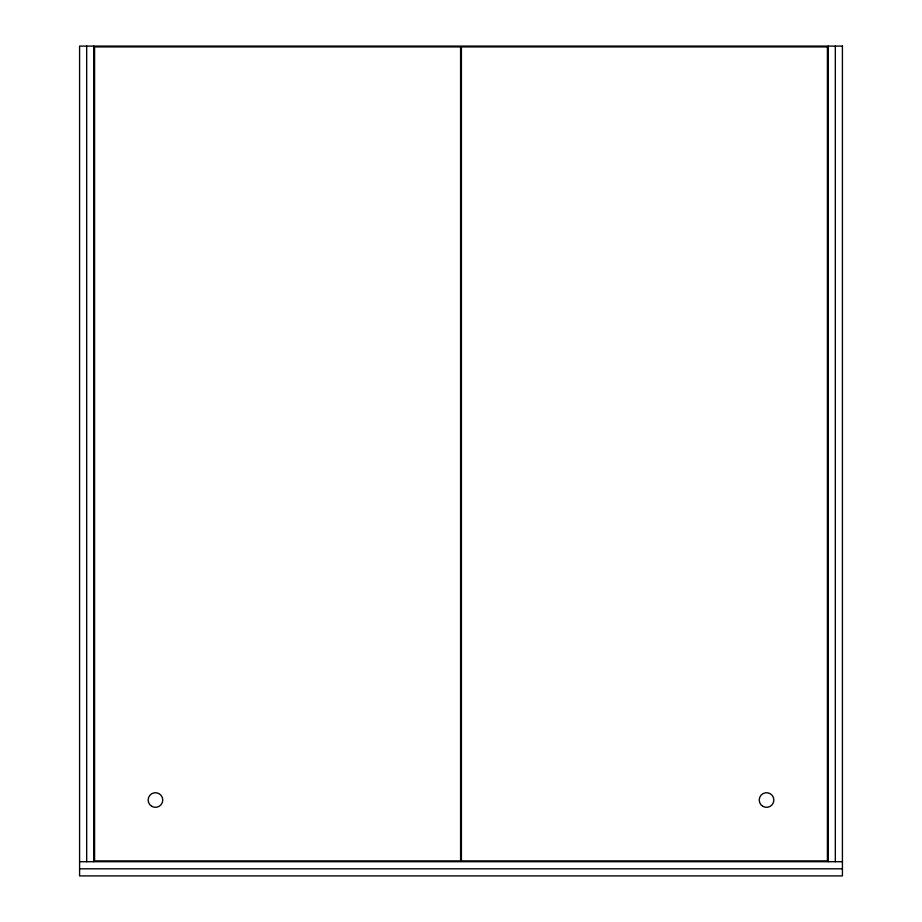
<?xml version="1.0" encoding="UTF-8"?>
<svg xmlns="http://www.w3.org/2000/svg" width="922" height="922" viewBox="0 0 922 922"><rect width="100%" height="100%" fill="white"/><g stroke="black" fill="none" stroke-linecap="round" stroke-linejoin="round"><path stroke-width="1.38" d="M79.58 861.701L842.42 861.701M79.58 868.801L842.42 868.801M835.32 46.1L835.32 861.701M828.221 46.1L828.221 861.701M93.779 46.1L93.779 861.701M86.68 46.1L86.68 861.701M842.42 46.1L79.58 46.1L79.58 875.9L842.42 875.9L842.42 46.1M460.597 46.907L94.586 46.907L94.586 860.883L460.597 860.883L460.597 46.907M827.414 46.907L461.403 46.907L461.403 860.883L827.414 860.883L827.414 46.907M762.886 806.358A7.307 7.307 0 0 0 773.858 800.019A7.307 7.307 0 0 0 762.886 793.692A7.307 7.307 0 0 0 762.886 806.358M151.796 806.358A7.307 7.307 0 0 0 162.768 800.019A7.307 7.307 0 0 0 151.796 793.692A7.307 7.307 0 0 0 151.796 806.358"/></g></svg>
